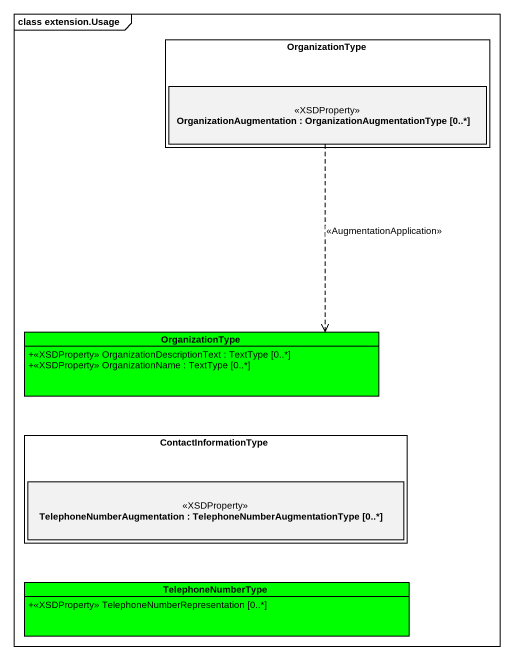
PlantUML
@startuml
mainframe class extension.Usage
allowmixing
hide circle
hide empty members
skinparam classAttributeIconSize 0
rectangle OrganizationType {
  rectangle "OrganizationAugmentation : OrganizationAugmentationType [0..*]" as OrganizationAugmentation <<XSDProperty>>
}
class "OrganizationType" as OrganizationType_2 #00FF00 {
  +<<XSDProperty>> OrganizationDescriptionText : TextType [0..*]
  +<<XSDProperty>> OrganizationName : TextType [0..*]
}
rectangle ContactInformationType {
  rectangle "TelephoneNumberAugmentation : TelephoneNumberAugmentationType [0..*]" as TelephoneNumberAugmentation <<XSDProperty>>
}
class TelephoneNumberType #00FF00 {
  +<<XSDProperty>> TelephoneNumberRepresentation [0..*]
}
OrganizationAugmentation ..> OrganizationType_2 : <<AugmentationApplication>>
@enduml
